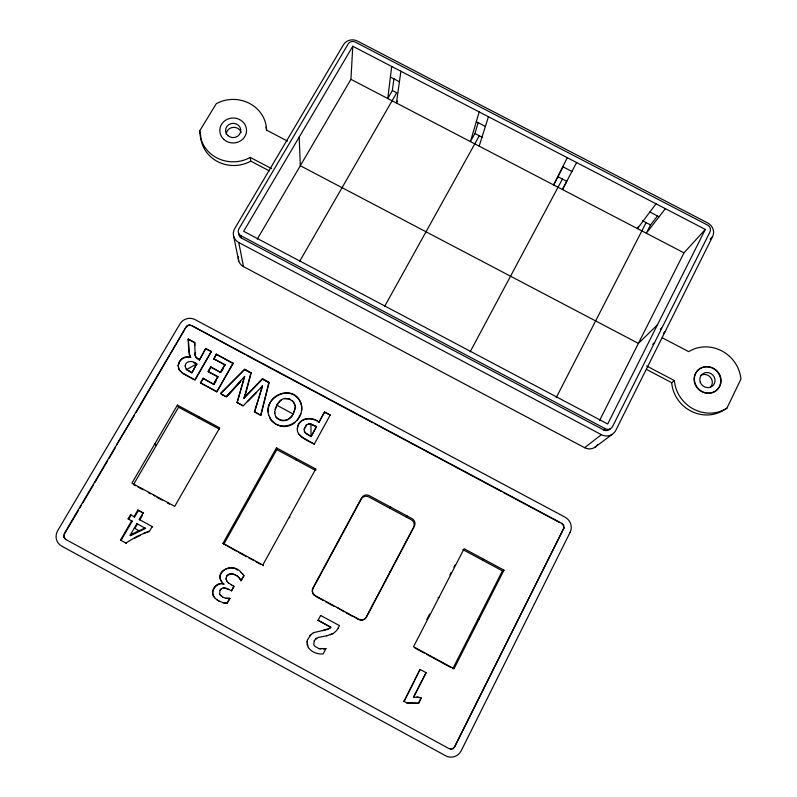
<?xml version="1.0" encoding="UTF-8"?>
<svg xmlns="http://www.w3.org/2000/svg" width="797" height="797" viewBox="0 0 797 797"><rect width="100%" height="100%" fill="white"/><g stroke="black" fill="none" stroke-linecap="round" stroke-linejoin="round"><path stroke-width="1.2" d="M308.319 647.513L306.994 641.864M297.381 428.188C295.926 436.039 307.682 440.711 314.267 444.128L330.227 415.018L324.578 411.989L318.92 422.181C312.484 416.801 298.486 417.449 297.401 428.477C298.217 417.688 311.906 415.795 318.92 422.181M318.92 422.47L324.578 411.989M320.663 615.503L339.502 625.615L338.207 628.016M330.227 415.018L324.568 412.298M257.262 239.14L350.939 79.341L352.782 46.246L705.305 229.416L607.693 423.994L243.663 231.289L352.782 46.246M564.107 527.694L563.579 524.934L561.765 523.34L191.688 325.624L189.417 325.017L187.604 325.525L185.98 327.208L64.238 533.601L63.611 536.929L65.743 539.449L448.94 748.572L451.341 749.2L453.204 748.592L454.818 746.669L564.107 527.694L454.629 746.53L453.015 748.463L450.355 749.11M268.181 411.86C266.905 394.724 291.891 385.389 300.19 401.598A15.701 15.372 -8.4 0 1 301.595 410.664M391.716 66.48L387.75 98.519L392.363 90.519L393.937 78.455M276.2 417.15C278.86 420.447 286.701 422.121 290.387 417.439C294.003 415.476 298.337 397.593 293.216 414.081C290.586 419.85 282.656 423.217 277.505 418.515C274.467 417.568 274.636 408.791 274.746 413.424M400.901 71.252L396.428 103.032L397.573 101.04M65.743 539.449L63.969 537.098L64.597 533.771L78.435 510.319M274.726 411.78L276.828 404.886L279.667 401.09L283.065 398.839L288.683 398.61L293.595 401.937L295.039 405.753L294.501 403.551M337.34 543.424L337.5 542.478M307.024 641.904L307.433 639.881M178.08 365.136L179.425 361.44A9.016 8.677 -15.7 0 1 187.046 356.787L190.712 357.425L187.235 357.195A8.996 8.667 -15.7 0 0 179.624 361.848L178.279 365.534L178.757 368.941L178.279 365.534M245.406 394.774L251.115 373.036L244.739 369.29L220.53 393.588L226.268 396.667L244.589 376.463L237.058 402.455L243.115 405.982L262.472 385.987L254.462 411.79L260.758 415.456L268.997 382.261L262.502 378.784L243.992 397.793L262.502 378.784M260.758 415.456L269.047 382.53L262.562 379.063L244.061 398.052M251.025 372.647L244.091 398.151M237.177 402.804L244.589 376.463M254.552 412.129L262.472 385.987M479.196 111.929L470.429 141.587L474.922 133.498L478.12 122.838M228.49 582.916C225.362 580.903 225.402 576.55 228.241 574.328L232.594 573.601L237.197 575.992A13.011 12.712 -50.9 0 1 241.073 580.893L243.962 575.673L242.597 573.93M479.166 146.14L488.441 116.731M281.301 399.775L278.243 403.143L274.985 409.359M314.257 640.688L313.739 644.574L314.785 646.247L318.81 648.559L325.933 648.599L323.393 648.997M304.165 429.145L306.566 424.861L308.529 423.884L310.88 423.934L316.499 426.544L311.069 436.626L305.719 433.369L304.424 431.506L304.165 429.145L306.566 424.861M222.861 597.282L219.514 594.094L220.032 590.308L221.516 588.584L223.469 587.837L225.91 588.076L231.548 590.836L234.049 586.323L231.15 584.679M184.984 365.883C186.08 360.065 193.213 360.633 196.749 363.88L191.898 372.886L186.448 369.629L185.173 366.291M243.992 397.793L245.307 394.415M337.041 607.453L344.155 611.797M307.473 639.921L311.009 634.442M330.835 627.249L318.033 620.295L330.835 627.249L329.848 628.375M300.788 413.792L297.281 420.049M646.497 369.419L671.702 382.69A34.012 31.96 41.5 0 0 690.64 410.933A34.012 31.96 41.5 0 0 723.776 410.106L726.894 408.223L740.931 379.063A34.271 32.189 41.4 0 0 688.698 351.646L662.317 337.808M389.982 508.317L390.59 507.081M567.295 157.706L553.656 184.944L563.499 165.866M243.483 266.626L238.791 242.537A10.769 10.231 -2.5 0 1 234.687 228.6L343.507 44.682A10.351 9.564 7.9 0 1 357.504 41.095L707.646 222.921A10.55 9.783 32.5 0 1 712.628 236.52L615.782 430.37A10.969 10.5 42.2 0 1 601.386 434.684L584.619 447.695L243.483 266.626A10.142 9.674 -3.1 0 1 238.442 256.634M599.533 420.587L683.985 252.848L705.305 229.416M503.993 570.144L502.429 570.851L452.855 668.583L454.011 668.703L503.993 570.144L464.123 548.715L413.523 646.746L454.011 668.703M426.106 672.658L413.513 697.255L426.106 672.658L420.049 669.48L414.968 679.393M416.861 696.927L421.384 698.042L418.684 703.323C407.576 702.655 399.277 703.193 418.395 703.183L421.085 697.913M556.216 397.653L646.118 222.622M420.049 669.48L404.019 701.35L414.679 680.568M657.386 216.067L650.541 224.923L646.297 233.212L665.385 208.675M638.507 226.527L637.441 228.6L656.011 203.803M426.774 619.568L429.583 614.118M449.897 574.786L451.022 572.595M453.852 567.125L454.987 564.934M576.6 162.538L562.453 189.527L566.816 181.337L558.039 176.765M325.933 648.599L323.104 653.899C317.525 654.546 311.547 652.115 308.29 647.493M470.14 351.836L562.423 179.046M318.043 620.395L320.663 615.384M263.309 565.77L262.831 565.003L315.732 468.975L276.459 447.864L222.951 543.375L236.251 551.086M233.81 586.124L231.548 590.836M222.871 602.622L226.906 603.19L229.875 598.457L227.175 603.339L223.15 602.771L218.747 600.918M316.499 426.544L311.069 436.626M384.553 306.526L479.286 135.769M223.768 544.321L276.818 449.598L276.459 447.864M299.542 261.526L396.697 92.781L392.363 90.519M120.486 540.097L121.054 540.426L132.192 521.188L131.664 520.8L120.486 540.097L126.374 543.315L125.816 542.996L136.486 536.63L149.697 530.902L152.217 526.508L152.695 526.877L139.276 519.475L143.091 512.86L137.891 510.04L134.065 516.645L134.593 517.044L138.409 510.449L137.891 510.04M213.656 383.875L217.86 376.612L208.077 371.372L210.727 366.819L220.63 372.448L224.953 364.976L213.805 359.019L216.296 354.077L233.182 363.442L216.774 391.865L200.445 382.809L203.115 378.216L213.935 384.592L216.336 380.448M220.5 372.06L224.824 364.578L213.666 358.6M217.86 376.612L213.805 384.254L203.275 378.605L200.615 383.188M221.377 371.731L223.22 368.533M130.14 535.285L136.875 523.639L145.532 528.431L130.678 535.624L130.14 535.285L136.825 531.679L145.034 528.072L145.532 528.431M130.678 535.624L131.864 533.582M136.875 524.904L134.813 528.471L134.285 528.112L139.565 531.051M142.504 515.151L139.784 519.863L139.276 519.475M216.774 391.865L233.063 363.033M217.999 377.001L208.236 371.771L210.876 367.218L220.63 372.448M130.519 514.723L131.057 515.121L128.656 519.255L128.108 518.877L130.519 514.723L134.593 517.044M177.392 405.135L131.923 483.141L174.742 506.344L219.683 427.879L177.392 405.135L178.578 407.217L219.464 429.204M178.578 407.217L133.507 484.586L135.629 485.732M205.765 348.438L199.419 360.005L205.765 348.438L211.364 351.437L194.837 379.8L182.682 373.126L179.474 370.137L182.872 373.514L193.92 379.601M195.016 380.189L211.364 351.437M213.805 359.019L216.435 354.486L233.182 363.442M191.898 372.886L196.749 363.88L186.448 369.629M79.69 508.187L81.583 504.989M82.838 502.857L93.528 484.735M94.783 482.603L107.356 461.284M109.159 458.225L115.176 448.034M134.265 415.665L116.691 444.676M136.038 412.647L185.98 327.208M200.396 133.747L199.728 130.808L216.246 103.72A33.404 31.203 -0.5 0 1 266.537 130.11L287.458 141.089M406.34 517.104L407.078 515.948M314.267 640.728L316.708 638.138M243.125 378.665L244.689 376.851M260.599 388.338L262.552 386.356M260.619 388.448L262.333 385.917M235.354 574.806L230.512 573.74L226.737 576.111M390.052 571.887L390.669 571.18M226.358 396.916L240.674 381.325M227.245 396.109L240.704 381.434M353.798 616.549L358.491 619.568M710.117 239.18L712.628 236.52M309.585 635.976L312.613 633.296M244.739 369.29L220.53 393.588M247.309 401.678L256.614 392.433M657.395 324.927L638.397 343.397L300.3 165.726L299.204 137.104M660.324 329.191L661.56 328.025M663.323 333.335L665.087 331.691M652.733 344.364L654.536 342.69M603.747 429.962L605.322 428.726A5.519 5.28 42.1 0 0 612.554 426.564L710.007 231.857A5.3 4.912 32.4 0 0 707.507 225.023L355.243 42.072A5.2 4.802 7.9 0 0 348.209 43.875L238.941 228.799A5.41 5.141 -2.5 0 0 241.013 235.792L241.431 238.054L603.747 429.962A5.479 5.25 42.2 0 0 610.173 428.945M315.323 639.264L318.551 637.371M671.702 382.69L674.411 380.607A34.271 32.189 41.4 0 0 693.51 409.06A34.271 32.189 41.4 0 0 726.894 408.223M187.783 325.973L186.857 326.093M594.741 447.426L612.136 434.405M294.91 422.559C290.208 426.734 283.025 427.859 277.406 424.881M214.323 597.043C209.193 590.627 217.9 581.71 223.788 584.002C215.499 580.933 208.316 593.157 215.559 598.527M482.653 560.221L484.048 559.424M322.337 630.706L329.878 628.305M134.075 538.563L140.262 535.445M561.765 523.34L563.648 525.98M312.633 633.356L314.357 632.429M326.84 635.807L332.887 633.575A13.818 13.579 -73.7 0 0 338.267 627.936M330.476 634.791L332.847 633.635M438.021 597.78L439.047 597.302M149.198 531.649L143.779 533.273M328.234 629.212L314.377 632.489M477.861 619.289L479.226 618.99M318.551 637.411L326.86 635.757M413.513 697.255L419.302 697.385M190.363 325.116L188.481 325.156M290.626 399.436L284.908 398.321M225.86 598.238L229.616 598.288M229.875 598.457L226.129 598.398L222.582 597.122M316.509 426.823L310.89 424.223L308.529 423.884M432.761 657.684L433.747 657.714M318.81 648.539L321.012 648.977M229.088 589.491L223.469 587.837M237.526 570.144C229.805 563.449 215.409 572.535 221.715 581.84M390.41 77.07L399.417 81.752M476.297 121.732L485.373 126.454M562.782 166.712L571.927 171.465M649.874 212.002L659.069 216.784M474.922 133.498L482.554 137.473M642.591 220.779L650.541 224.923M350.939 79.341L683.985 252.848M199.728 130.808A33.404 31.203 -0.5 0 0 216.704 157.806A33.404 31.203 -0.5 0 0 250.248 157.398L271.657 168.665M646.596 365.962L674.411 380.607M200.615 134.733A33.155 30.983 -0.5 0 0 217.481 161.532A33.155 30.983 -0.5 0 0 250.766 161.124L269.426 170.947M241.013 235.792L605.322 428.726M238.791 242.537L601.386 434.684M244.5 354.197L191.688 325.624M246.691 355.372L372.807 422.749M374.998 423.924L501.114 491.301M503.305 492.476L559.235 522.354M189.268 354.476L189.995 356.369L188.7 350.311L188.162 339.024L194.637 342.481L194.867 345.39M244.809 369.569L251.095 372.926M188.162 339.024L194.807 342.919M205.925 348.867L211.514 351.856M244.838 369.678L251.115 373.036M262.582 379.173L269.067 382.64M199.419 360.005L196.381 358.142L195.494 356.648L199.25 359.596M193.571 362.496L196.919 364.289M191.718 372.488L186.269 369.23M200.445 382.809L216.635 391.496M237.058 402.455L243.005 405.643M254.462 411.79L260.679 415.117M221.626 394.455L225.441 396.507M276.818 449.598L315.761 470.519L315.732 468.975M462.898 549.601L502.429 570.851M137.751 486.887L143.052 489.757M148.352 492.636L150.474 493.781M156.84 497.228L162.15 500.108M167.46 502.987L169.592 504.142M222.951 543.375L262.831 565.003M238.323 552.211L243.523 555.031L242.876 554.184M244.569 555.599L246.652 556.724M248.734 557.86L253.934 560.68M256.016 561.815L261.227 564.635M414.819 647.951L424.323 653.102M426.435 654.247L431.705 657.107M433.817 658.252L450.733 667.428M315.313 596.156L323.403 600.539M325.475 601.665L333.774 606.168M346.227 612.923L352.463 616.3M138.409 510.449L143.599 513.268L142.892 512.76M128.108 518.877L132.192 521.188M403.77 701.211L407.675 703.343M219.514 594.094L220.889 595.867M298.785 434.166L302.143 437.174L314.267 444.128M216.834 599.713L219.036 601.068M220.032 590.308L221.516 588.584M276.32 424.412L271.279 420.368L268.529 414.609M241.361 572.734C232.844 560.699 210.547 572.963 224.057 584.201M228.231 582.707L231.409 584.878M304.424 431.506L305.699 433.09L311.059 436.348L310.89 424.223M136.875 523.639L137.393 524.008M226.029 578.423L226.786 580.834M215.26 598.368L217.133 599.872M153.313 494.728L154.718 496.083M241.142 572.505L242.816 574.159M243.962 575.673L240.853 580.684A13.051 12.742 -50.9 0 0 236.968 575.773M294.531 403.9L292.31 400.562M154.817 443.859L156.202 445.623M189.816 355.95L190.712 357.425M269.575 417.498C277.067 432.343 300.21 426.265 301.565 410.325A15.731 15.392 -8.4 0 0 300.17 401.25C290.985 383.327 263.438 396.786 268.599 414.938M178.558 368.543L179.674 370.535M198.523 416.492L199.529 418.485M249.939 495.206L250.517 496.551M203.115 378.216L203.424 378.954M194.637 342.481L195.225 355.382L195.036 352.812M210.727 366.819L211.006 367.576M216.296 354.077L216.565 354.864M224.824 364.578L225.073 365.335M195.056 354.964L195.673 357.056M307.024 643.837L307.453 645.719M289.51 516.576L289.759 517.731M233.69 236.39L238.682 260.818M276.888 405.235L293.216 414.081M250.248 157.398L250.766 161.124M189.447 354.894L188.341 339.462M296.085 458.414L296.275 460.048M295.01 405.404L295.159 407.755M359.875 620.096A5.748 5.659 -83.3 0 0 366.162 617.197L413.573 527.295A5.589 5.549 56.6 0 0 411.252 519.744L368.752 496.91A5.559 5.549 22 0 0 361.23 499.151L313.062 588.415A5.728 5.649 -67.9 0 0 314.118 595.279M226.248 134.454A7.581 7.083 -0.5 0 1 241.122 132.461M265.989 127.141A33.155 30.983 -0.5 0 1 266.666 130.559M597.77 444.377A10.311 9.903 43 0 1 584.619 447.695M241.431 238.054A5.39 5.121 -2.5 0 1 238.682 233.66M694.546 375.805A13.698 12.872 41.4 0 1 711.293 367.666A13.698 12.872 41.4 0 1 720.07 385.041A13.698 12.872 41.4 0 1 702.824 392.194M701.758 391.686A13.698 12.872 41.4 0 1 694.287 376.911M700.443 375.507A7.771 7.303 41.5 0 1 710.555 387.113M570.114 532.326L461.224 750.724A12.005 11.547 86.4 0 1 445.643 755.775L61.698 546.114A11.776 11.238 -38.3 0 1 57.723 530.603L180.002 323.831A11.098 10.64 -12.4 0 1 195.106 319.637L565.133 517.213A11.297 10.929 53.7 0 1 570.114 532.326M414.38 526.219L366.57 616.878A5.798 5.709 -83.4 0 1 358.829 619.279L315.283 595.658A5.778 5.699 -67.8 0 1 313.012 587.847L361.589 497.846A5.609 5.589 21.7 0 1 369.17 495.575L412.029 518.608A5.639 5.589 55.9 0 1 414.38 526.219M227.842 135.57A7.631 7.133 -0.5 0 0 240.574 132.222A7.631 7.133 -0.5 0 0 231.12 123.605A7.631 7.133 -0.5 0 0 227.842 135.57M223.847 139.425A13.36 12.483 -0.5 0 0 246.124 133.547A13.36 12.483 -0.5 0 0 229.556 118.474A13.36 12.483 -0.5 0 0 223.847 139.425M695.173 383.616A13.708 12.882 41.4 0 0 717.948 388.986A13.708 12.882 41.4 0 0 710.037 366.979A13.708 12.882 41.4 0 0 695.173 383.616M700.264 382.191A7.831 7.352 41.4 0 0 713.265 385.27A7.831 7.352 41.4 0 0 708.752 372.697A7.831 7.352 41.4 0 0 700.264 382.191"/></g></svg>
